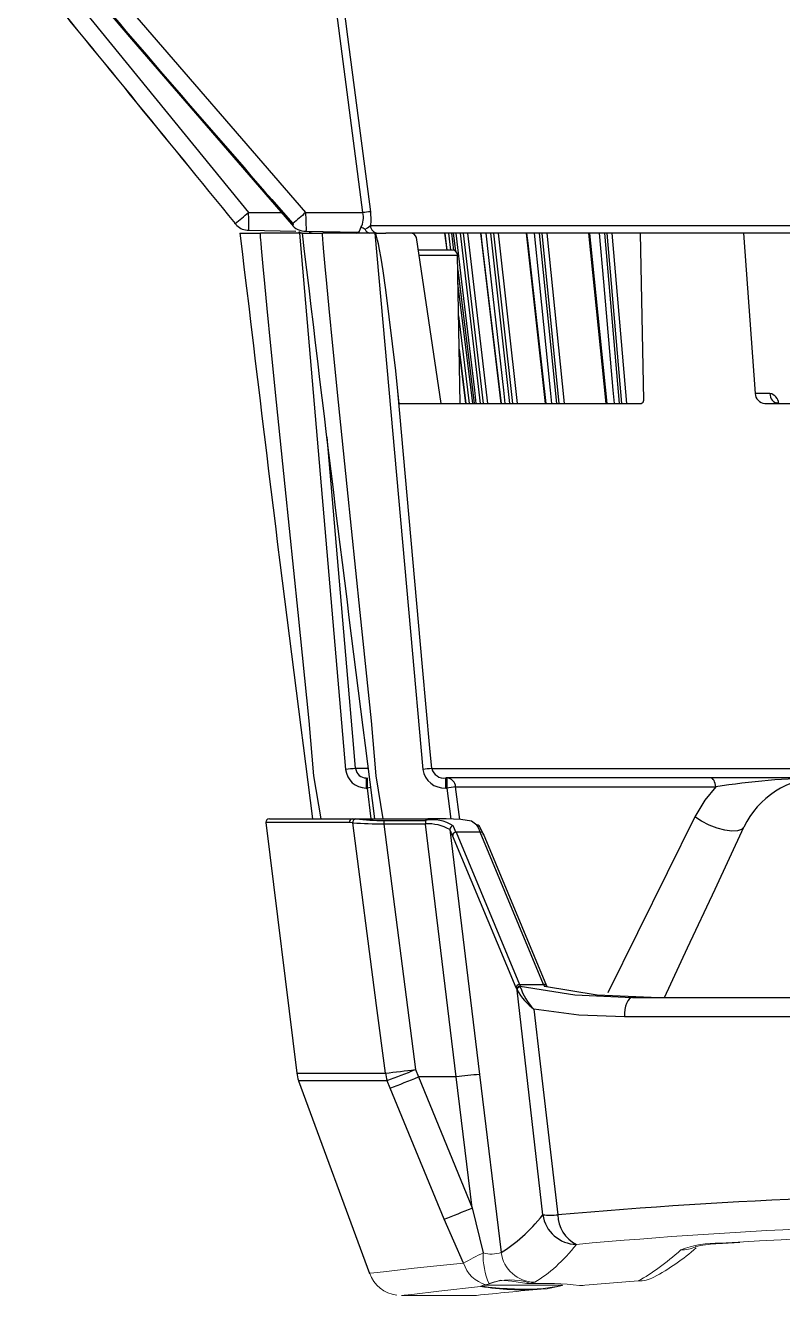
# Model space of a CAD drawing. Extents: x 6 to 134, y 1 to 99.
# Drawn here: x 54.087 to 56.31, y 0.805 to 4.535 of the extents above; entities that cross this region are included whole.
import ezdxf

# ---------------------------------------------------------------- set-up
doc = ezdxf.new("R2010")
doc.units = 0
doc.header["$MEASUREMENT"] = 0
doc.linetypes.add('SLD-Solid', pattern=[0])
doc.layers.add('OBJECT', color=7, linetype='CONTINUOUS')

msp = doc.modelspace()

# ---------------------------------------------------------------- linework, layer by layer
at = {"layer": 'OBJECT'}
for p, q in [((55.0783, 3.9852), (54.9614, 4.8852)), ((54.1277, 4.7403), (54.7428, 3.9853)), ((54.2588, 4.7405), (54.9097, 3.9853)), ((54.7428, 3.9853), (54.8393, 3.9853)), ((54.9096, 3.9853), (55.0783, 3.9852)), ((54.7174, 3.9252), (54.7774, 3.9252)), ((54.743, 3.9334), (54.7431, 3.9334)), ((54.7431, 3.9334), (54.8816, 3.931)), ((54.8925, 3.9252), (54.7774, 3.9252)), ((54.8925, 3.9252), (55.0275, 2.3505)), ((54.8948, 3.9252), (54.8925, 3.9252)), ((54.8999, 3.9252), (54.9599, 3.9252)), ((54.911, 3.9305), (55.0626, 3.9278)), ((55.113, 3.9252), (54.9599, 3.9252)), ((55.1003, 3.9472), (59.2924, 3.9472)), ((55.113, 3.9252), (55.1451, 3.9252)), ((55.8935, 3.9252), (55.1451, 3.9252)), ((55.3189, 3.9252), (55.3251, 3.8752)), ((55.3252, 3.8752), (55.3191, 3.9252)), ((55.3293, 3.9252), (55.3355, 3.8752)), ((55.3456, 3.8744), (55.3394, 3.9252)), ((55.3434, 3.9252), (55.3499, 3.872)), ((55.3635, 3.9252), (55.4229, 3.4252)), ((55.4327, 3.4252), (55.3733, 3.9252)), ((55.3851, 3.9252), (55.4445, 3.4252)), ((55.4238, 3.9252), (55.4833, 3.4252)), ((55.4533, 3.9252), (55.509, 3.4252)), ((55.5183, 3.4252), (55.4626, 3.9252)), ((55.4756, 3.9252), (55.5313, 3.4252)), ((55.5577, 3.9252), (55.6136, 3.4252)), ((55.5961, 3.9252), (55.6464, 3.4252)), ((55.6549, 3.4252), (55.6046, 3.9252)), ((55.6184, 3.9252), (55.6687, 3.4252)), ((55.741, 3.9252), (55.7916, 3.4252)), ((55.7875, 3.9252), (55.8308, 3.4252)), ((55.8383, 3.4252), (55.795, 3.9252)), ((55.8091, 3.9252), (55.8525, 3.4252)), ((55.9026, 3.4349), (55.8935, 3.9252)), ((56.1959, 3.9252), (55.8935, 3.9252)), ((56.1959, 3.9252), (56.2296, 3.4543)), ((56.2019, 3.9252), (56.1959, 3.9252)), ((58.1995, 3.9252), (56.2001, 3.9252)), ((55.3078, 3.4252), (55.2352, 3.912)), ((55.2464, 3.8752), (55.2406, 3.8752)), ((55.2429, 3.8605), (55.356, 3.8605)), ((55.341, 3.8752), (55.2464, 3.8752)), ((55.3636, 3.4252), (55.356, 3.8605)), ((55.3567, 3.8177), (55.4049, 3.4252)), ((55.3568, 3.8165), (55.4048, 3.4252)), ((55.4006, 3.4252), (55.3574, 3.7777)), ((55.3591, 3.6826), (55.3907, 3.4252)), ((55.3608, 3.584), (55.3803, 3.4252)), ((55.1851, 3.4252), (55.1812, 3.4608)), ((56.2732, 3.4543), (56.2296, 3.4543)), ((55.1851, 3.4252), (55.8948, 3.4252)), ((56.2582, 3.4252), (56.5917, 3.4252)), ((55.0915, 2.3526), (55.057, 2.3526)), ((55.2804, 2.3526), (56.9678, 2.3526)), ((55.0881, 2.3252), (55.0881, 2.2957)), ((55.0906, 2.3252), (55.0906, 2.2957)), ((57.0363, 2.3252), (55.3216, 2.3252)), ((55.3216, 2.2957), (55.3216, 2.3252)), ((55.3244, 2.3252), (55.3244, 2.2957)), ((55.0881, 2.2957), (55.0906, 2.2957)), ((55.0906, 2.2957), (55.1016, 2.2052)), ((55.3216, 2.2957), (55.3244, 2.2957)), ((55.3244, 2.2957), (55.3364, 2.2045)), ((55.3505, 2.2989), (56.1141, 2.2989)), ((55.3629, 2.2035), (55.3505, 2.2989)), ((54.8037, 2.2052), (55.0478, 2.2052)), ((55.0478, 2.2052), (55.0578, 2.2048)), ((55.0478, 2.2052), (55.2686, 2.2052)), ((54.7937, 2.194), (54.884, 1.4587)), ((55.0389, 2.194), (54.7937, 2.194)), ((55.0489, 2.1936), (55.0389, 2.194)), ((55.1394, 2.2001), (55.2616, 2.2001)), ((55.1394, 2.2001), (55.1394, 2.19)), ((55.1394, 2.19), (55.2324, 1.4691)), ((55.2616, 2.19), (55.1394, 2.19)), ((55.2616, 2.2001), (55.2616, 2.19)), ((55.3519, 1.4472), (55.2616, 2.19)), ((55.3334, 2.1737), (55.4208, 1.4545)), ((55.3516, 2.1663), (55.5378, 1.7191)), ((55.4226, 2.1663), (55.3516, 2.1663)), ((55.6088, 1.7191), (55.4226, 2.1663)), ((55.5279, 1.7087), (55.3417, 2.1558)), ((55.618, 1.7138), (55.4319, 2.1609)), ((55.5378, 1.7191), (55.6088, 1.7191)), ((55.5309, 1.7017), (55.5301, 1.7035)), ((55.6067, 1.0425), (55.5309, 1.7017)), ((55.54, 1.7141), (55.5402, 1.712)), ((55.8695, 1.6802), (58.5242, 1.6802)), ((58.5474, 1.6241), (55.8463, 1.6241)), ((54.884, 1.4587), (55.1443, 1.4587)), ((55.2324, 1.4691), (55.2413, 1.4472)), ((54.8894, 1.4363), (55.0977, 0.8703)), ((55.1491, 1.4363), (54.8894, 1.4363)), ((55.158, 1.4144), (55.1491, 1.4363)), ((55.3519, 1.4472), (55.2413, 1.4472)), ((55.2413, 1.4472), (55.3986, 1.0625)), ((55.3986, 1.0625), (55.3519, 1.4472)), ((55.4208, 1.4545), (55.4843, 0.932)), ((55.3986, 1.0625), (55.4314, 0.9305)), ((55.3738, 0.9006), (55.3169, 1.0297))]:
    msp.add_line(p, q, dxfattribs=at)
at = {"layer": 'OBJECT', "linetype": 'SLD-Solid', "lineweight": 15}
for p, q in [((56.127, 0.9593), (56.1797, 0.9623)), ((56.1337, 0.9586), (56.127, 0.9593)), ((56.1338, 0.9581), (56.185, 0.9613)), ((55.4239, 0.8319), (55.4293, 0.8352)), ((55.4295, 0.8352), (55.4293, 0.8352)), ((55.4295, 0.8352), (55.4394, 0.8373)), ((55.4298, 0.8352), (55.4299, 0.8353)), ((55.4312, 0.8362), (55.6631, 0.8362)), ((55.663, 0.8362), (55.4317, 0.8362)), ((55.4394, 0.8373), (55.4488, 0.8401)), ((55.5829, 0.8444), (55.5678, 0.8409)), ((55.5678, 0.8409), (55.5678, 0.8409)), ((55.6631, 0.8362), (55.663, 0.8362)), ((55.7141, 0.8352), (55.7143, 0.8352)), ((55.7141, 0.8352), (55.7142, 0.8352)), ((55.7145, 0.8352), (55.7142, 0.8352)), ((55.7145, 0.8352), (55.7143, 0.8352)), ((55.7145, 0.8352), (55.7179, 0.8347)), ((55.7179, 0.8347), (55.8864, 0.8482)), ((55.7179, 0.8347), (55.7245, 0.8352)), ((55.1918, 0.8052), (55.4118, 0.8052))]:
    msp.add_line(p, q, dxfattribs=at)
at = {"layer": 'OBJECT', "flags": 128}
for points in [[(54.9837, 4.8852), (55.0334, 4.5013), (55.1002, 3.9878)], [(54.2179, 4.7078), (54.3988, 4.4945), (54.8684, 3.9517)], [(54.9096, 3.9853), (54.9106, 3.9639), (54.9111, 3.9504), (54.9113, 3.9408), (54.9113, 3.9339), (54.9112, 3.9308), (54.911, 3.9309)], [(55.1002, 3.9878), (55.1015, 3.9607), (55.1003, 3.9472)], [(54.7032, 3.9532), (54.7032, 3.9531), (54.7034, 3.953), (54.7034, 3.9529), (54.7035, 3.9529), (54.7035, 3.9529), (54.7035, 3.9529), (54.7035, 3.9529), (54.7034, 3.953), (54.7034, 3.9531), (54.7033, 3.9532)], [(54.9555, 2.2052), (54.9345, 2.3319), (54.9209, 2.4931), (54.8878, 2.8108), (54.8496, 3.1815), (54.8244, 3.4288), (54.8079, 3.5939), (54.797, 3.704), (54.7899, 3.7775), (54.7853, 3.8266), (54.7823, 3.8593), (54.7804, 3.8812), (54.7791, 3.8958), (54.7784, 3.9056), (54.7779, 3.9121), (54.7776, 3.9164), (54.7774, 3.9193), (54.7773, 3.9213), (54.7773, 3.9226), (54.7773, 3.9234), (54.7773, 3.924), (54.7773, 3.9244), (54.7773, 3.9247), (54.7773, 3.9249), (54.7773, 3.925), (54.7773, 3.9251), (54.7774, 3.9251), (54.7774, 3.9251), (54.7774, 3.9252), (54.7774, 3.9252), (54.7774, 3.9252), (54.7774, 3.9252), (54.7774, 3.9252)], [(54.87, 3.9532), (54.8684, 3.9517), (54.8683, 3.9516)], [(54.87, 3.9532), (54.871, 3.9522), (54.8726, 3.9508), (54.8733, 3.9503), (54.874, 3.95), (54.8744, 3.9499), (54.8745, 3.9501), (54.8745, 3.9505), (54.8742, 3.9511), (54.8737, 3.9519), (54.8729, 3.953)], [(54.929, 3.9252), (54.9246, 3.9256), (54.9207, 3.9266)], [(55.1379, 2.2052), (55.117, 2.3319), (55.1034, 2.4931), (55.0703, 2.8108), (55.0321, 3.1815), (55.0069, 3.4288), (54.9904, 3.5939), (54.9795, 3.704), (54.9724, 3.7775), (54.9678, 3.8266), (54.9648, 3.8593), (54.9628, 3.8812), (54.9616, 3.8958), (54.9608, 3.9056), (54.9603, 3.9121), (54.9601, 3.9164), (54.9599, 3.9193), (54.9598, 3.9213), (54.9598, 3.9226), (54.9597, 3.9234), (54.9597, 3.924), (54.9597, 3.9244), (54.9598, 3.9247), (54.9598, 3.9249), (54.9598, 3.925), (54.9598, 3.9251), (54.9598, 3.9251), (54.9598, 3.9251), (54.9599, 3.9252), (54.9599, 3.9252), (54.9599, 3.9252), (54.9599, 3.9252), (54.9599, 3.9252)], [(55.0626, 3.928), (55.066, 3.928), (55.0662, 3.9281), (55.0685, 3.9312), (55.0709, 3.9383), (55.0725, 3.9413)], [(55.085, 3.9362), (55.0915, 3.9405), (55.1003, 3.9472)], [(55.113, 3.9252), (55.2177, 2.7556), (55.2541, 2.3505)], [(55.1812, 3.4608), (55.1747, 3.5204), (55.1457, 3.7586), (55.1376, 3.8147), (55.1317, 3.852), (55.1273, 3.8769), (55.1239, 3.8935), (55.1214, 3.9045), (55.1195, 3.9118), (55.118, 3.9166), (55.1169, 3.9198), (55.1159, 3.9219), (55.1152, 3.9233), (55.1143, 3.9245), (55.1138, 3.9249), (55.1133, 3.9252), (55.113, 3.9252)], [(55.3435, 3.9252), (55.3472, 3.8957), (55.3501, 3.8719)], [(55.411, 3.4252), (55.4064, 3.4642), (55.3687, 3.7818), (55.3516, 3.9252)], [(55.4243, 3.9252), (55.4278, 3.8957), (55.4839, 3.4252)], [(55.4959, 3.4252), (55.4916, 3.4642), (55.4562, 3.7818), (55.4403, 3.9252)], [(55.5589, 3.9252), (55.5622, 3.8957), (55.6149, 3.4252)], [(55.6325, 3.4252), (55.6286, 3.4642), (55.5967, 3.7818), (55.5822, 3.9252)], [(55.7433, 3.9252), (55.7463, 3.8957), (55.7939, 3.4252)], [(55.8166, 3.4252), (55.8132, 3.4642), (55.7857, 3.7818), (55.7733, 3.9252)], [(55.3804, 3.4252), (55.3756, 3.4642), (55.3608, 3.585)], [(55.2804, 2.3526), (55.2751, 2.4123), (55.2537, 2.6513), (55.1812, 3.4608)], [(56.299, 3.4257), (56.2937, 3.4263), (56.292, 3.4273)], [(55.057, 2.3526), (55.0518, 2.4124), (55.0313, 2.6515), (54.9735, 3.3257)], [(56.1141, 2.2989), (56.1135, 2.3042), (56.1125, 2.3092), (56.1109, 2.3137), (56.109, 2.3177), (56.1068, 2.3209), (56.1043, 2.3233), (56.1016, 2.3247), (56.0988, 2.3252)], [(55.1004, 2.2969), (55.0958, 2.2963), (55.0906, 2.2957)], [(56.1141, 2.2989), (56.0821, 2.2604), (56.0523, 2.2109)], [(55.4129, 2.187), (55.397, 2.198), (55.3654, 2.2034), (55.3224, 2.205), (55.2686, 2.2052)], [(56.0523, 2.2109), (55.9713, 2.0466), (55.7971, 1.694)], [(56.197, 2.1809), (56.1902, 2.1736), (56.1779, 2.1696), (56.1612, 2.1689), (56.1409, 2.1717), (56.1184, 2.1778), (56.0952, 2.1868), (56.0727, 2.1981), (56.0523, 2.2109)], [(55.1443, 1.4587), (55.1185, 1.657), (55.0489, 2.1936)], [(55.9636, 1.6802), (56.0316, 1.8261), (56.112, 1.9986), (56.197, 2.1809)], [(55.54, 1.7141), (55.7005, 1.6879), (55.8695, 1.6802)], [(55.9245, 1.6802), (55.7661, 1.6874), (55.6117, 1.7125)], [(55.618, 1.7138), (55.6184, 1.7128), (55.6186, 1.7114)], [(55.8695, 1.6802), (55.8646, 1.6791), (55.8599, 1.6758), (55.8557, 1.6705), (55.852, 1.6633), (55.8492, 1.6547), (55.8472, 1.645), (55.8462, 1.6347), (55.8463, 1.6241)], [(55.5802, 1.6461), (55.5989, 1.486), (55.6507, 1.0425)], [(55.8463, 1.6241), (55.7117, 1.6291), (55.5802, 1.6461)], [(55.3169, 1.0297), (55.2403, 1.2144), (55.158, 1.4144)]]:
    msp.add_lwpolyline(points, dxfattribs=at)
at = {"layer": 'OBJECT', "linetype": 'SLD-Solid', "lineweight": 15, "flags": 128}
for points in [[(56.1139, 0.9572), (56.1141, 0.9572), (56.1337, 0.9585)], [(55.0991, 0.8709), (55.0982, 0.8707), (55.1105, 0.8722), (55.1383, 0.8753), (55.2292, 0.8854), (55.2951, 0.8925), (55.3738, 0.9006)], [(55.4239, 0.8319), (55.3009, 0.8182), (55.2218, 0.8089), (55.1995, 0.8062), (55.1914, 0.8052), (55.1918, 0.8053)], [(55.4488, 0.8401), (55.4825, 0.8504), (55.5158, 0.8478), (55.5593, 0.8412), (55.5678, 0.8409)], [(55.601, 0.8253), (55.6478, 0.8321), (55.663, 0.8362)], [(55.664, 0.8353), (55.6194, 0.8255), (55.6012, 0.8243)]]:
    msp.add_lwpolyline(points, dxfattribs=at)
at = {"layer": 'OBJECT'}
for centre, radius, start, end in [((560.9072, 417.398), 653.5894, 219.1550028, 219.2404076), ((579.016, 431.8289), 676.7432, 219.134382, 219.2168389), ((107.6874, 50.1968), 70.2008, 220.38938, 221.203421), ((102.3557, 45.605), 63.1626, 220.352223, 221.257303), ((54.7232, 3.9695), 0.0261, 214.5062, 236.0584), ((50.7233, 8.8944), 6.3447, 308.85063, 309.31078), ((43.287, 3.9049), 11.4561, 0.144, 0.40217), ((75.8086, -19.8751), 31.7188, 131.21461, 131.30305), ((55.0147, 3.9712), 0.0651, 332.6681, 12.4151), ((55.1918, 3.1248), 0.8679, 96.0587, 97.5154), ((54.7396, 3.9754), 0.0415, 221.7289, 274.7725), ((203.6031, 21.4779), 149.9168, 186.723768, 187.386143), ((54.9084, 3.9793), 0.0484, 214.5524, 273.0462), ((54.9038, 3.9502), 0.025, 236.0439, 270.0001), ((203.7882, 21.4782), 149.9194, 186.723773, 187.386136), ((55.0614, 3.9472), 0.022, 240.5934, 266.6895), ((55.067, 3.9502), 0.025, 242.9186, 254.1471), ((55.0663, 3.9086), 0.0333, 55.8979, 79.1995), ((55.0998, 3.9405), 0.0154, 196.2877, 262.8361), ((55.1238, 3.9487), 0.0235, 183.7601, 267.3745), ((55.2191, 3.9087), 0.0165, 11.5648, 92.7073), ((55.341, 3.8602), 0.015, 1, 90), ((55.8937, 3.434), 0.0089, 276.8394, 5.5218), ((56.2597, 3.4553), 0.0301, 181.8933, 267.146), ((56.3012, 3.4532), 0.0281, 177.7653, 265.7573), ((56.2655, 3.421), 0.0342, 7.0643, 76.9371), ((55.0858, 1.7383), 0.6149, 92.6891, 95.4385), ((55.0876, 2.3561), 0.0604, 185.3224, 270.413), ((55.0875, 2.3559), 0.0307, 186.1328, 271.1644), ((55.3441, 1.3829), 0.9718, 93.7565, 95.3154), ((55.3179, 2.3601), 0.0645, 188.5768, 273.3242), ((55.3166, 2.3624), 0.0375, 195.1373, 277.5877), ((55.3228, 2.2975), 0.0278, 2.8321, 86.5154), ((56.4482, 0.2046), 2.1207, 90.665, 99.0649), ((56.4236, 2.0752), 0.25, 90, 155), ((55.4558, 1.3136), 0.9908, 96.0994, 97.6164), ((54.8037, 2.1952), 0.01, 90, 187), ((55.0484, 2.1956), 0.00967, 93.7223, 189.3447), ((55.0586, 2.195), 0.00985, 95.1228, 188.1607), ((55.1461, 3.0321), 0.832, 263.9086, 269.5423), ((55.2842, 2.097), 0.1055, 55.9551, 102.3652), ((55.1406, 3.3806), 1.1905, 265.584, 269.9446), ((55.2711, 2.066), 0.1244, 59.9367, 94.3844), ((55.3436, 2.1743), 0.0102, 91.8999, 183.3811), ((55.352, 2.1561), 0.0102, 92.0912, 181.2316), ((55.4135, 2.1777), 0.00933, 5.5191, 93.4608), ((55.4236, 2.1572), 0.00909, 23.8064, 95.7509), ((55.5381, 1.7089), 0.0102, 92.091, 181.2311), ((55.6097, 1.7101), 0.00909, 23.8064, 95.7509), ((55.5403, 1.7039), 0.0102, 92.0654, 181.8099), ((55.5411, 1.7018), 0.0102, 94.7521, 180.6549), ((55.698, 1.8003), 0.194, 210.5256, 232.6253), ((55.6974, 1.7623), 0.1651, 197.7594, 224.7659), ((54.9833, 1.4709), 0.1, 187, 200.2), ((54.8116, 4.6417), 3.2004, 275.9663, 277.5543), ((55.2543, 1.4706), 0.1106, 186.1888, 198.0461), ((53.9815, 4.5248), 3.3018, 290.7093, 292.2626), ((53.9875, 4.5076), 3.3073, 290.7285, 292.278), ((55.5238, 0.1536), 1.305, 94.5278, 97.5727), ((57.1969, -16.9512), 18.06, 85.08864, 94.91136), ((54.0794, 4.2343), 3.4353, 291.1139, 292.5832), ((55.6287, 1.2185), 0.1773, 262.8778, 277.1222), ((55.7067, 1.0566), 0.101, 188.0052, 269.1325), ((55.7462, 1.0419), 0.0955, 179.6109, 244.5897)]:
    msp.add_arc(centre, radius, start, end, dxfattribs=at)
at = {"layer": 'OBJECT', "linetype": 'SLD-Solid', "lineweight": 15}
for centre, radius, start, end in [((57.1969, -15.6915), 16.7138, 84.87971, 95.12029), ((57.196, -16.0996), 17.0921, 86.62259, 93.40874), ((55.6279, 1.4298), 0.6467, 298.098, 311.5116), ((56.1198, 0.6582), 0.3012, 88.6323, 111.1033), ((56.0131, 1.037), 0.0978, 268.9704, 295.6168), ((56.1286, 0.6273), 0.3303, 92.5594, 102.9717), ((55.7633, 0.2229), 0.7816, 115.1273, 119.8867), ((55.4646, 0.9291), 0.0952, 197.4613, 254.6524), ((55.6294, 0.9218), 0.1982, 177.4679, 204.3323), ((55.4555, 1.0143), 0.0872, 253.9122, 289.2823), ((55.5839, 0.9448), 0.1004, 187.3421, 269.3786), ((55.1898, 0.9023), 0.0967, 199.1789, 262.7463), ((55.891, 0.927), 0.0789, 266.6787, 301.4771), ((57.2215, -16.7771), 17.6758, 95.25967, 95.87651), ((55.4239, 0.8329), 0.001, 269.9643, 329.9427), ((55.5448, 1.5772), 0.755, 260.7833, 274.2829), ((55.5562, 1.8279), 1.0036, 262.4779, 272.5558), ((55.4295, 0.8361), 0.000909, 260.6616, 288.1463), ((55.4296, 0.8362), 0.000933, 260.9543, 287.4035), ((55.449, 0.8408), 0.000683, 254.4829, 318.0244), ((55.5101, 0.6675), 0.1838, 71.664, 109.1902), ((55.5923, -0.4137), 1.2549, 84.422, 91.1159), ((55.6639, 0.8361), 0.00084, 174.4438, 278.7792), ((55.664, 0.8361), 0.000833, 175.0133, 279.4164)]:
    msp.add_arc(centre, radius, start, end, dxfattribs=at)
at = {"layer": 'OBJECT'}
for centre, major_axis, ratio, start_param, end_param in [((55.3744, 1.704), (-0.0615, 0.4899), 0.120906, 5.870767, 5.979026), ((55.3842, 1.7052), (-0.0615, 0.4999), 0.118561, 5.871368, 5.979627), ((55.4553, 1.7052), (-0.0615, 0.4999), 0.118561, 5.871368, 5.997832), ((55.4651, 1.7064), (-0.0615, 0.4899), 0.120906, 5.870767, 5.997231), ((55.5038, 2.1802), (-0.0641, 0.4999), 0.123247, 2.728562, 2.755611), ((55.5749, 2.1802), (-0.0641, 0.4999), 0.123247, 2.728562, 2.764459), ((55.494, 2.179), (-0.064, 0.5099), 0.120906, 2.729175, 2.756223), ((53.2094, 18.17), (-2.1692, 17.275), 0.120906, 3.193608, 3.258056)]:
    msp.add_ellipse(centre, major_axis=major_axis, ratio=ratio, start_param=start_param, end_param=end_param, dxfattribs=at)
at = {"layer": 'OBJECT', "linetype": 'SLD-Solid', "lineweight": 15}
for centre, major_axis, start_param, end_param in [((53.308, 18.1822), (-2.1689, 17.375), 3.193782, 3.25823), ((57.8692, 18.1822), (2.1689, 17.375), 3.226986, 3.280854)]:
    msp.add_ellipse(centre, major_axis=major_axis, ratio=0.120232, start_param=start_param, end_param=end_param, dxfattribs=at)

doc.saveas('drawing.dxf')
